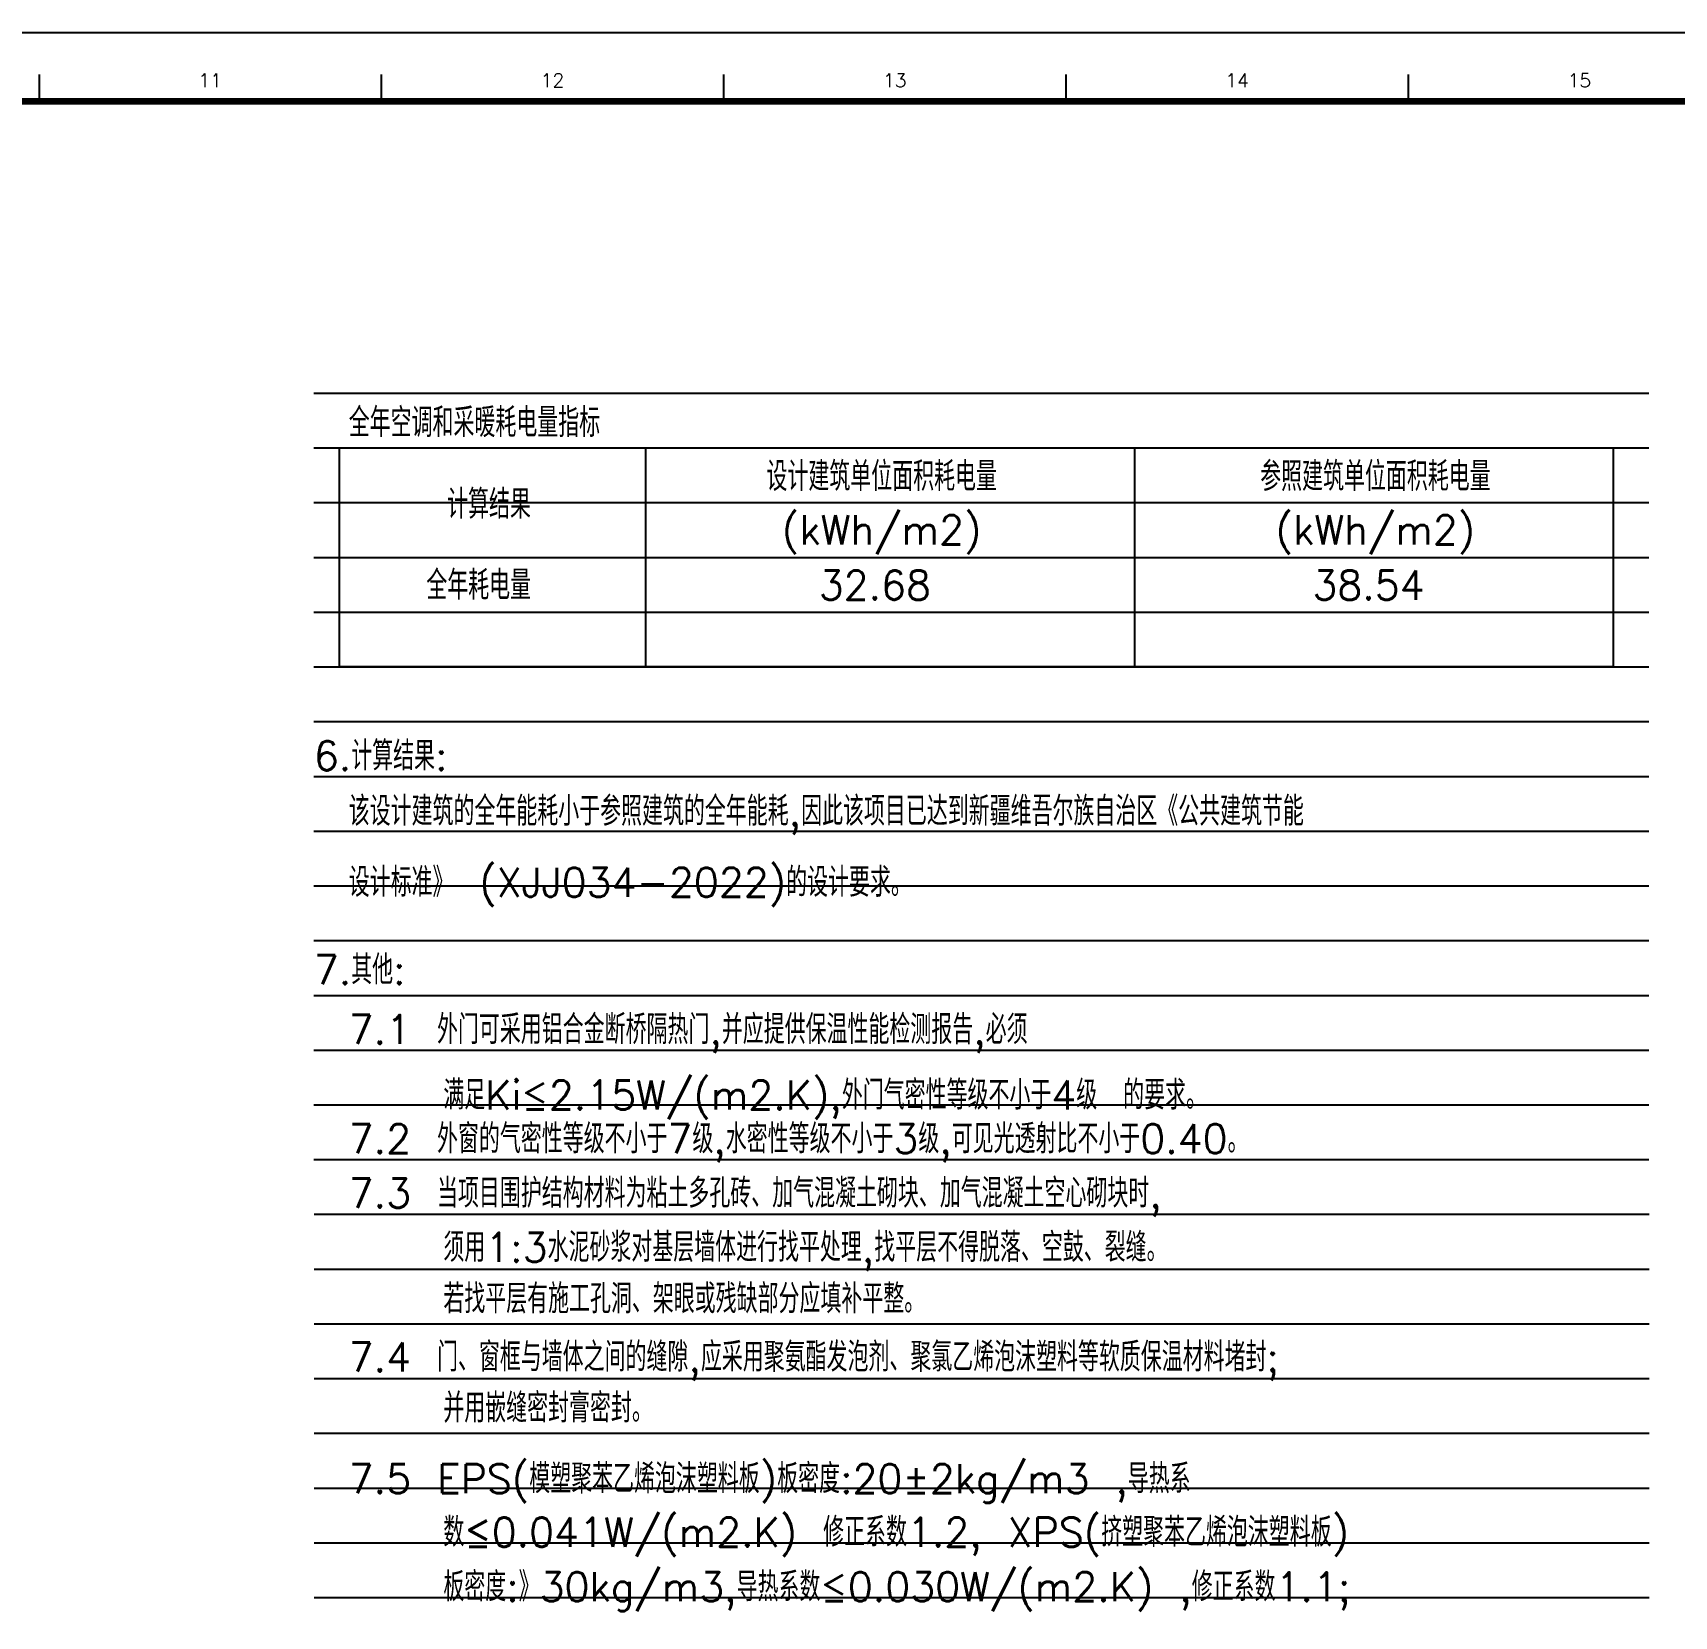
# Model space of a CAD drawing. Header units: inches. Extents: x 0 to 508000, y 0 to 738838.
# Drawn here: x 52409 to 76385, y 169601 to 192738 of the extents above; entities that cross this region are included whole.
import ezdxf
from ezdxf.enums import TextEntityAlignment as Align
from ezdxf.lldxf.tags import DXFTag

# ---------------------------------------------------------------- set-up
doc = ezdxf.new("R2010")
doc.units = ezdxf.units.IN
doc.header["$LTSCALE"] = 1000
doc.header["$MEASUREMENT"] = 0
doc.layers.get('0').update_dxf_attribs({"true_color": 0xffffff})
for name, color, linetype, true_color in [('TK', 7, 'Continuous', 0xffffff), ('ZG-图框层', 4, 'Continuous', 0x00ffff), ('打底线', 7, 'Continuous', 0xffffff)]:
    doc.layers.add(name, color=color, linetype=linetype, true_color=true_color)
doc.styles.add('ISOCP', font='txt.shx', dxfattribs={"height": 0.2, "bigfont": 'gbcbig.shx'})
doc.styles.add('TXTSTY_ANONYMOUS', font='txt.shx', dxfattribs={"height": 0.2, "bigfont": 'gbcbig.shx'})
tags = doc.linetypes.add('DOT2', pattern=[0.125, 0, -0.125]).pattern_tags.tags
tags[6:7] = [DXFTag(74, 4), DXFTag(75, 0), DXFTag(340, '0'), DXFTag(46, 0.0), DXFTag(50, 0.0), DXFTag(44, 0.0), DXFTag(45, 0.0)]
tags[4:5] = [DXFTag(74, 4), DXFTag(75, 0), DXFTag(340, '0'), DXFTag(46, 0.0), DXFTag(50, 0.0), DXFTag(44, 0.0), DXFTag(45, 0.0)]

msp = doc.modelspace()

# ---------------------------------------------------------------- linework, layer by layer
at = {"lineweight": -3}
for p, q in [((61359, 186673), (61359, 183473)), ((68501, 186673), (68501, 183473)), ((56891, 185073), (75492, 185073)), ((56891, 184273), (75492, 184273))]:
    msp.add_line(p, q, dxfattribs=at)
msp.add_lwpolyline([(56891, 186673), (75492, 186673), (75492, 183473), (56891, 183473)], close=True, dxfattribs=at)
at = {"layer": 'TK', "lineweight": -3}
for p, q in [((52500, 192130), (52500, 191738)), ((57500, 192130), (57500, 191738)), ((62500, 192130), (62500, 191738)), ((67500, 192130), (67500, 191738)), ((72500, 192130), (72500, 191738))]:
    msp.add_line(p, q, dxfattribs=at)
at = {"layer": 'ZG-图框层', "lineweight": -3}
msp.add_lwpolyline([(0, 150738), (89100, 150738), (89100, 192738), (0, 192738)], close=True, dxfattribs=at)
at = {"layer": 'ZG-图框层', "lineweight": -3, "const_width": 100}
msp.add_lwpolyline([(2500, 151738), (88100, 151738), (88100, 191738), (2500, 191738)], close=True, dxfattribs=at)
at = {"layer": '打底线', "color": 252, "linetype": 'DOT2', "lineweight": -3, "ltscale": 2, "true_color": 0x848484}
for p, q in [((56514, 187473), (76013, 187473)), ((56514, 186673), (76013, 186673)), ((56514, 185873), (76013, 185873)), ((56514, 185073), (76013, 185073)), ((56514, 184273), (76013, 184273)), ((56514, 183473), (76013, 183473)), ((56514, 182673), (76013, 182673)), ((56514, 181873), (76013, 181873)), ((56514, 181073), (76013, 181073)), ((56514, 180273), (76013, 180273)), ((56514, 179473), (76013, 179473)), ((56514, 178673), (76013, 178673)), ((56514, 177873), (76013, 177873)), ((56514, 177073), (76013, 177073)), ((56514, 176273), (76013, 176273)), ((56519, 175473), (76018, 175473)), ((56519, 174673), (76018, 174673)), ((56519, 173873), (76018, 173873)), ((56519, 173073), (76018, 173073)), ((56519, 172273), (76018, 172273)), ((56519, 171473), (76018, 171473)), ((56519, 170673), (76018, 170673)), ((56519, 169873), (76018, 169873))]:
    msp.add_line(p, q, dxfattribs=at)

# ---------------------------------------------------------------- texts
at = {"style": 'TXTSTY_ANONYMOUS'}
for s, p in [('全年空调和采暖耗电量指标', (57024, 186831)), ('6.计算结果:', (56514, 181961)), ('该设计建筑的全年能耗小于参照建筑的全年能耗,因此该项目已达到新疆维吾尔族自治区《公共建筑节能', (57024, 181152)), ('设计标准》 (XJJ034-2022)的设计要求。', (57024, 180113)), ('7.其他:', (56514, 178835)), ('7.1 外门可采用铝合金断桥隔热门,并应提供保温性能检测报告,必须', (57024, 177962)), ('满足Ki≤2.15W/(m2.K),外门气密性等级不小于4级 的要求。', (58406, 177004)), ('7.2 外窗的气密性等级不小于7级,水密性等级不小于3级,可见光透射比不小于0.40。', (57024, 176365)), ('7.3 当项目围护结构材料为粘土多孔砖、加气混凝土砌块、加气混凝土空心砌块时,', (57024, 175570)), ('须用1:3水泥砂浆对基层墙体进行找平处理,找平层不得脱落、空鼓、裂缝。', (58406, 174778)), ('若找平层有施工孔洞、架眼或残缺部分应填补平整。', (58406, 174027)), ('7.4 门、窗框与墙体之间的缝隙,应采用聚氨酯发泡剂、聚氯乙烯泡沫塑料等软质保温材料堵封;', (57024, 173176)), ('并用嵌缝密封膏密封。', (58406, 172431)), ('7.5 EPS(模塑聚苯乙烯泡沫塑料板)板密度:20±2kg/m3 ,导热系', (57024, 171398)), ('数≤0.041W/(m2.K) 修正系数1.2, XPS(挤塑聚苯乙烯泡沫塑料板)', (58406, 170616)), ('板密度:》30kg/m3,导热系数≤0.030W/(m2.K) ,修正系数1.1;', (58406, 169818))]:
    msp.add_text(s, height=425, dxfattribs=at).set_placement(p)
for s, p in [('设计建筑单位面积耗电量', (64809, 186256)), ('参照建筑单位面积耗电量', (72021, 186256)), ('计算结果', (59073, 185849)), ('(kWh/m2)', (64809, 185475)), ('(kWh/m2)', (72021, 185475)), ('全年耗电量', (58922, 184667)), ('32.68', (64709, 184667)), ('38.54', (71920, 184667))]:
    msp.add_text(s, height=425, dxfattribs=at).set_placement(p, align=Align.MIDDLE_CENTER)
at = {"layer": 'TK', "style": 'ISOCP'}
for s, p in [('11', (55000, 192042)), ('12', (60000, 192042)), ('13', (65000, 192042)), ('14', (70000, 192042)), ('15', (75000, 192042))]:
    msp.add_text(s, height=200, dxfattribs=at).set_placement(p, align=Align.MIDDLE_CENTER)

doc.saveas('drawing.dxf')
